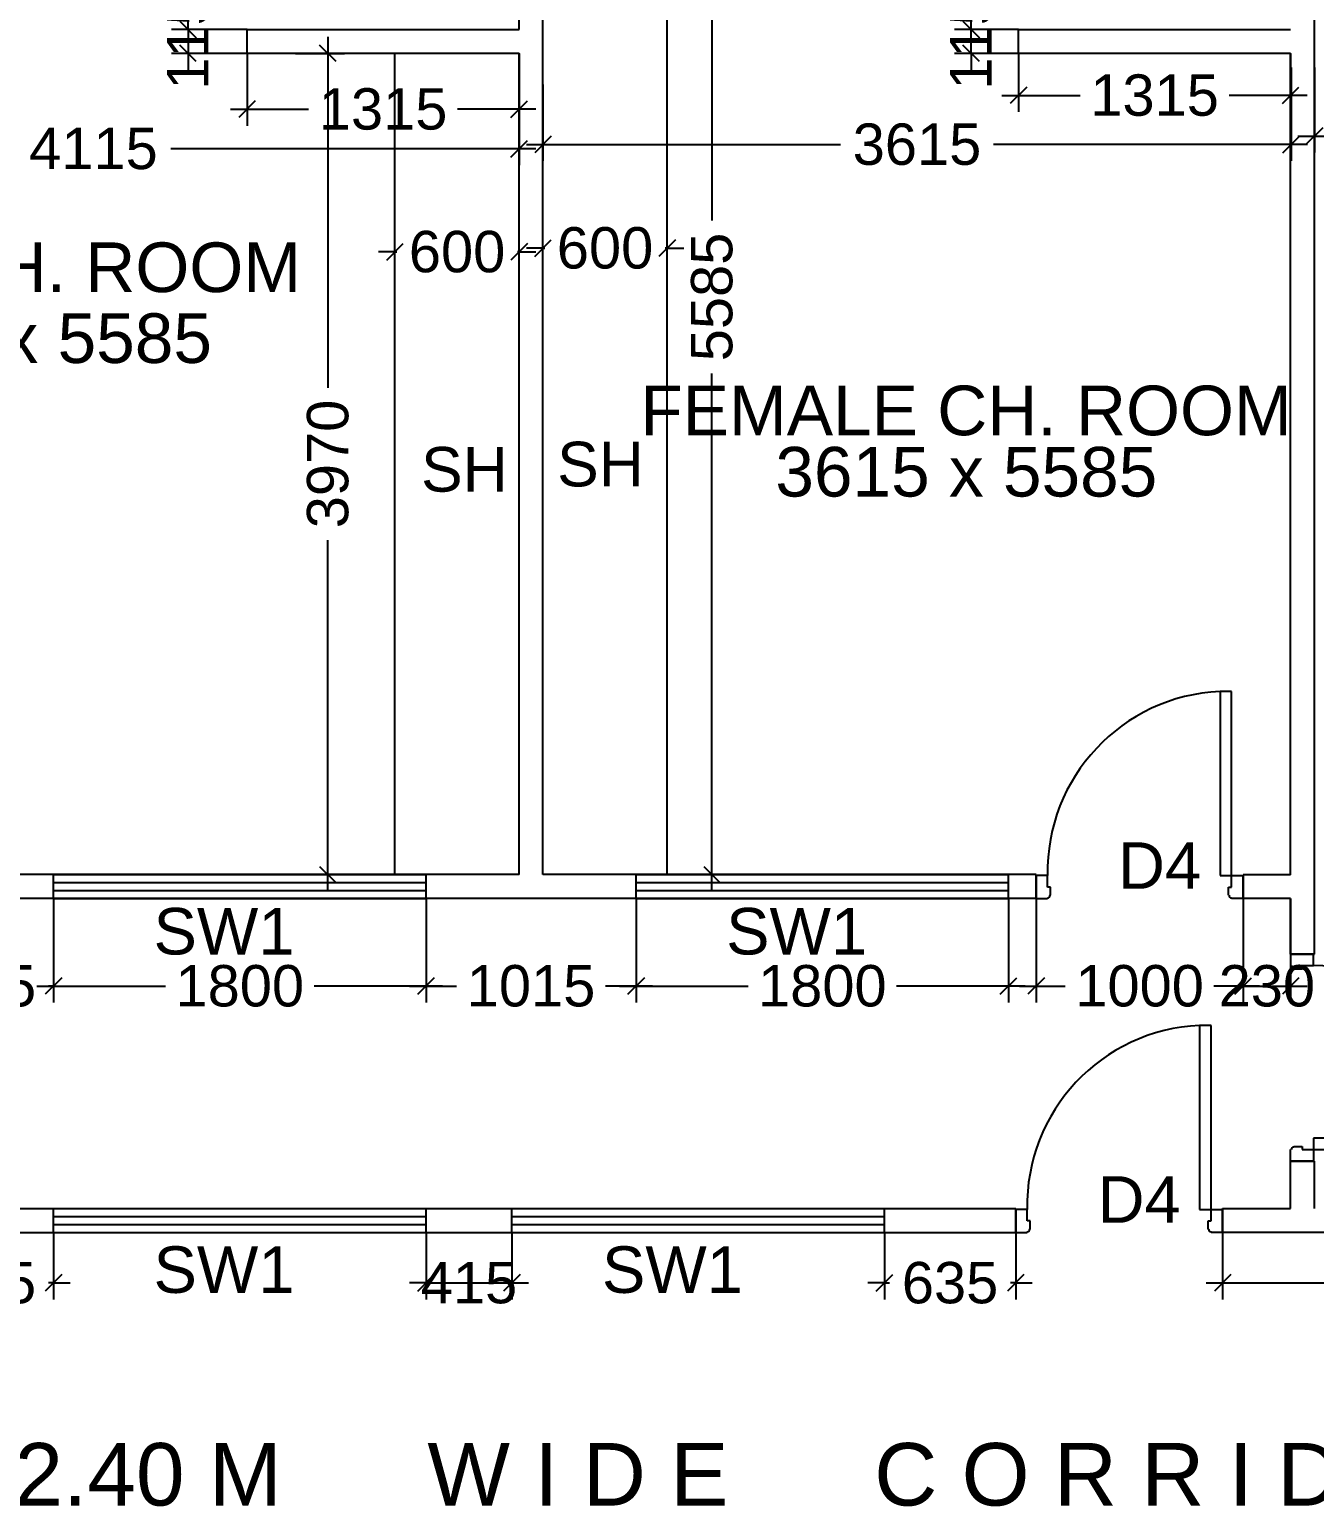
# Model space of a CAD drawing. Extents: x 7897917 to 8423973, y -6487334 to -6173396.
# Drawn here: x 8003848 to 8010057, y -6387345 to -6380205 of the extents above; entities that cross this region are included whole.
import ezdxf
from ezdxf.enums import TextEntityAlignment as Align

# ---------------------------------------------------------------- set-up
doc = ezdxf.new("R2010")
doc.units = 0
doc.header["$LTSCALE"] = 600
doc.header["$MEASUREMENT"] = 0
doc.header["$PDMODE"] = 35
doc.layers.get('0').update_dxf_attribs({"linetype": 'CONTINUOUS'})
doc.layers.get('Defpoints').update_dxf_attribs({"linetype": 'CONTINUOUS'})
for name, color, linetype in [('DOOR', 32, 'CONTINUOUS'), ('joinery', 7, 'CONTINUOUS'), ('Room Dim', 1, 'CONTINUOUS'), ('Shleves', 7, 'CONTINUOUS'), ('TEXT', 6, 'CONTINUOUS'), ('TXT', 6, 'CONTINUOUS'), ('Walls', 7, 'CONTINUOUS'), ('WIN', 151, 'CONTINUOUS'), ('Working Dim', 5, 'CONTINUOUS')]:
    doc.layers.add(name, color=color, linetype=linetype)
doc.styles.add('ari', font='arial.ttf')
doc.styles.add('ARIAL', font='arial.ttf')
doc.dimstyles.new('int. dim', dxfattribs={"dimtxt": 450, "dimasz": 80, "dimexe": 80, "dimexo": 0, "dimgap": 70, "dimtad": 0, "dimdec": 0, "dimzin": 12, "dimdsep": 46, "dimtxsty": 'ari', "dimblk": 'OBLIQUE', "dimcen": 2, "dimdle": 80, "dimclrd": 256, "dimclre": 256, "dimclrt": 6, "dimadec": 0, "dimazin": 0, "dimtfac": 1, "dimtdec": 0, "dimtix": 1, "dimtmove": 2, "dimatfit": 3, "dimfxl": 1, "dimtolj": 1, "dimtzin": 0, "dimlwd": -1, "dimlwe": -1, "dimarcsym": 0})

# ---------------------------------------------------------------- blocks, each defined once
blk = doc.blocks.new('1000')
at = {"layer": 'DOOR'}
for p, q in [((0, -100), (0, 0)), ((0, 0), (49.7, 0)), ((49.7, 0), (49.7, -2.2)), ((63.2, -49.5), (49.7, -49.5)), ((49.7, -49.5), (49.7, -100)), ((63.2, -13.5), (61, -13.5)), ((63.2, -13.5), (63.2, -49.5)), ((836.8, -13.5), (836.8, -49.5)), ((836.8, -13.5), (839, -13.5)), ((836.8, -49.5), (850.3, -49.5)), ((850.3, 0), (850.3, -2.2)), ((900, 0), (850.3, 0)), ((850.3, -49.5), (850.3, -100)), ((900, -100), (900, 0)), ((49.7, -100), (0, -100)), ((49.7, -100), (49.7, -900.6)), ((100.2, -100), (49.7, -100)), ((100.2, -900.6), (100.2, -100)), ((850.3, -100), (900, -100)), ((49.7, -900.6), (100.2, -900.6))]:
    blk.add_line(p, q, dxfattribs=at)
for centre, major_axis, start_param, end_param in [((49.7, -13.5), (-7.95, 7.95), 3.926991, 5.497787), ((850.3, -13.5), (7.95, 7.95), 0.785398, 2.356194)]:
    blk.add_ellipse(centre, major_axis=major_axis, ratio=1, start_param=start_param, end_param=end_param, dxfattribs=at)
at = {"layer": 'DOOR', "color": 145}
blk.add_ellipse((64.3, -115.3), major_axis=(-519.7, 589.8), ratio=1, start_param=2.464943, end_param=4.009476, dxfattribs=at)
blk = doc.blocks.new('A$C02430674')
at = {"layer": 'Shleves', "color": 10, "style": 'ARIAL'}
blk.add_text('SH', height=720, dxfattribs=at).set_placement((-753, 322, -97))
blk = doc.blocks.new('_Oblique')
at = {"color": 0, "linetype": 'ByBlock', "lineweight": -2}
blk.add_line((-0.5, -0.5), (0.5, 0.5), dxfattribs=at)
blk = doc.blocks.new('*D803')
at = {"layer": 'Defpoints', "color": 0, "transparency": 16777216}
for p in [(8010056.9, -6380389, 5.1), (8016036.3, -6380389, 13.3), (8016036.3, -6380719.6)]:
    blk.add_point(p, dxfattribs=at)
at = {"layer": 'Working Dim', "transparency": 16777216}
for p, q in [((8010056.9, -6380389), (8010056.9, -6380799.6)), ((8016036.3, -6380389), (8016036.3, -6380799.6)), ((8009976.9, -6380719.6), (8012678.3, -6380719.6)), ((8016116.3, -6380719.6), (8013414.9, -6380719.6))]:
    blk.add_line(p, q, dxfattribs=at)
at = {"layer": 'Working Dim', "transparency": 16777216, "xscale": 80, "yscale": 80, "zscale": 80, "rotation": 180}
blk.add_blockref('_Oblique', (8010056.9, -6380719.6), dxfattribs=at)
at = {"layer": 'Working Dim', "transparency": 16777216, "xscale": 80, "yscale": 80, "zscale": 80}
blk.add_blockref('_Oblique', (8016036.3, -6380719.6), dxfattribs=at)
at = {"layer": 'Working Dim', "color": 6, "transparency": 16777216, "insert": (8013046.6, -6380719.6), "char_height": 200, "attachment_point": 5, "style": 'ari'}
blk.add_mtext('\\A1;5980', dxfattribs=at)
blk = doc.blocks.new('*D810')
at = {"layer": 'Defpoints', "color": 0, "transparency": 16777216}
for p in [(8002099.3, -6380290.6, 13.3), (8006213.8, -6380430.7, 13.3), (8006213.8, -6380781)]:
    blk.add_point(p, dxfattribs=at)
at = {"layer": 'Working Dim', "transparency": 16777216}
for p, q in [((8002099.3, -6380290.6), (8002099.3, -6380861)), ((8006213.8, -6380430.7), (8006213.8, -6380861)), ((8002019.3, -6380781), (8003783.2, -6380781)), ((8006293.8, -6380781), (8004530, -6380781))]:
    blk.add_line(p, q, dxfattribs=at)
at = {"layer": 'Working Dim', "transparency": 16777216, "xscale": 80, "yscale": 80, "zscale": 80, "rotation": 180}
blk.add_blockref('_Oblique', (8002099.3, -6380781), dxfattribs=at)
at = {"layer": 'Working Dim', "transparency": 16777216, "xscale": 80, "yscale": 80, "zscale": 80}
blk.add_blockref('_Oblique', (8006213.8, -6380781), dxfattribs=at)
at = {"layer": 'Working Dim', "color": 6, "transparency": 16777216, "insert": (8004156.6, -6380781), "char_height": 200, "attachment_point": 5, "style": 'ari'}
blk.add_mtext('\\A1;4115', dxfattribs=at)
blk = doc.blocks.new('*D811')
at = {"layer": 'Defpoints', "color": 0, "transparency": 16777216}
for p in [(8005132.3, -6380319.8), (8004357.7, -6384290.5, 13.3), (8005289.6, -6384290.5)]:
    blk.add_point(p, dxfattribs=at)
at = {"layer": 'Working Dim', "transparency": 16777216}
for p, q in [((8005289.6, -6380239.8), (8005289.6, -6381936.9)), ((8005132.3, -6380319.8), (8005369.6, -6380319.8)), ((8005289.6, -6384370.5), (8005289.6, -6382673.4)), ((8004357.7, -6384290.5), (8005369.6, -6384290.5))]:
    blk.add_line(p, q, dxfattribs=at)
at = {"layer": 'Working Dim', "transparency": 16777216, "xscale": 80, "yscale": 80, "zscale": 80}
for p, rotation in [((8005289.6, -6380319.8), 90), ((8005289.6, -6384290.5), 270)]:
    blk.add_blockref('_Oblique', p, dxfattribs=dict(at, rotation=rotation))
at = {"layer": 'Working Dim', "color": 6, "transparency": 16777216, "insert": (8005289.6, -6382305.1), "char_height": 200, "attachment_point": 5, "rotation": 90, "style": 'ari'}
blk.add_mtext('\\A1;3970', dxfattribs=at)
blk = doc.blocks.new('*D812')
at = {"layer": 'Defpoints', "color": 0, "transparency": 16777216}
for p in [(8007237.6, -6378704.6, 13.3), (8007145.5, -6384290.5), (8007349.8, -6384290.5, 13.3)]:
    blk.add_point(p, dxfattribs=at)
at = {"layer": 'Working Dim', "transparency": 16777216}
for p, q in [((8007145.5, -6378624.6), (8007145.5, -6381128.2)), ((8007237.6, -6378704.6), (8007065.5, -6378704.6)), ((8007145.5, -6384370.5), (8007145.5, -6381866.9)), ((8007349.8, -6384290.5), (8007065.5, -6384290.5))]:
    blk.add_line(p, q, dxfattribs=at)
at = {"layer": 'Working Dim', "transparency": 16777216, "xscale": 80, "yscale": 80, "zscale": 80}
for p, rotation in [((8007145.5, -6378704.6), 90), ((8007145.5, -6384290.5), 270)]:
    blk.add_blockref('_Oblique', p, dxfattribs=dict(at, rotation=rotation))
at = {"layer": 'Working Dim', "color": 6, "transparency": 16777216, "insert": (8007145.5, -6381497.6), "char_height": 200, "attachment_point": 5, "rotation": 90, "style": 'ari'}
blk.add_mtext('\\A1;5585', dxfattribs=at)
blk = doc.blocks.new('*D813')
at = {"layer": 'Defpoints', "color": 0, "transparency": 16777216}
for p in [(8009943.9, -6380388.9, 5.1), (8006328.8, -6380470.9, 13.3), (8009943.9, -6380760.3)]:
    blk.add_point(p, dxfattribs=at)
at = {"layer": 'Working Dim', "transparency": 16777216}
for p, q in [((8009943.9, -6380388.9), (8009943.9, -6380840.3)), ((8006328.8, -6380470.9), (8006328.8, -6380840.3)), ((8006248.8, -6380760.3), (8007767, -6380760.3)), ((8010023.9, -6380760.3), (8008505.7, -6380760.3))]:
    blk.add_line(p, q, dxfattribs=at)
at = {"layer": 'Working Dim', "transparency": 16777216, "xscale": 80, "yscale": 80, "zscale": 80, "rotation": 180}
blk.add_blockref('_Oblique', (8006328.8, -6380760.3), dxfattribs=at)
at = {"layer": 'Working Dim', "transparency": 16777216, "xscale": 80, "yscale": 80, "zscale": 80}
blk.add_blockref('_Oblique', (8009943.9, -6380760.3), dxfattribs=at)
at = {"layer": 'Working Dim', "color": 6, "transparency": 16777216, "insert": (8008136.3, -6380760.3), "char_height": 200, "attachment_point": 5, "style": 'ari'}
blk.add_mtext('\\A1;3615', dxfattribs=at)
blk = doc.blocks.new('*D859')
at = {"layer": 'Defpoints', "color": 0, "transparency": 16777216}
for p in [(8003329.3, -6386020.1, 13.3), (8003963.8, -6386020.4, 18.3), (8003963.8, -6386264.3)]:
    blk.add_point(p, dxfattribs=at)
at = {"layer": 'Working Dim', "transparency": 16777216}
for p, q in [((8003329.3, -6386020.1), (8003329.3, -6386344.3)), ((8003963.8, -6386020.4), (8003963.8, -6386344.3)), ((8003329.3, -6386264.3), (8003249.3, -6386264.3)), ((8003329.3, -6386264.3), (8003354.3, -6386264.3)), ((8003963.8, -6386264.3), (8003938.8, -6386264.3)), ((8003963.8, -6386264.3), (8004043.8, -6386264.3))]:
    blk.add_line(p, q, dxfattribs=at)
at = {"layer": 'Working Dim', "transparency": 16777216, "xscale": 80, "yscale": 80, "zscale": 80}
blk.add_blockref('_Oblique', (8003329.3, -6386264.3), dxfattribs=at)
at = {"layer": 'Working Dim', "transparency": 16777216, "xscale": 80, "yscale": 80, "zscale": 80, "rotation": 180}
blk.add_blockref('_Oblique', (8003963.8, -6386264.3), dxfattribs=at)
at = {"layer": 'Working Dim', "color": 6, "transparency": 16777216, "insert": (8003646.6, -6386264.3), "char_height": 200, "attachment_point": 5, "style": 'ari'}
blk.add_mtext('\\A1;635', dxfattribs=at)
blk = doc.blocks.new('*D860')
at = {"layer": 'Defpoints', "color": 0, "transparency": 16777216}
for p in [(8005763.8, -6386020.1, 18.3), (8006178.8, -6386020, 18.3), (8006178.8, -6386264.3)]:
    blk.add_point(p, dxfattribs=at)
at = {"layer": 'Working Dim', "transparency": 16777216}
for p, q in [((8005763.8, -6386020.1), (8005763.8, -6386344.3)), ((8006178.8, -6386020), (8006178.8, -6386344.3)), ((8005763.8, -6386264.3), (8005683.8, -6386264.3)), ((8005763.8, -6386264.3), (8006178.8, -6386264.3)), ((8006178.8, -6386264.3), (8006258.8, -6386264.3))]:
    blk.add_line(p, q, dxfattribs=at)
at = {"layer": 'Working Dim', "transparency": 16777216, "xscale": 80, "yscale": 80, "zscale": 80}
blk.add_blockref('_Oblique', (8005763.8, -6386264.3), dxfattribs=at)
at = {"layer": 'Working Dim', "transparency": 16777216, "xscale": 80, "yscale": 80, "zscale": 80, "rotation": 180}
blk.add_blockref('_Oblique', (8006178.8, -6386264.3), dxfattribs=at)
at = {"layer": 'Working Dim', "color": 6, "transparency": 16777216, "insert": (8005971.3, -6386264.3), "char_height": 200, "attachment_point": 5, "style": 'ari'}
blk.add_mtext('\\A1;415', dxfattribs=at)
blk = doc.blocks.new('*D861')
at = {"layer": 'Defpoints', "color": 0, "transparency": 16777216}
for p in [(8007978.8, -6386020.1, 13.3), (8008613.3, -6386020.1, 13.3), (8008613.3, -6386264.3)]:
    blk.add_point(p, dxfattribs=at)
at = {"layer": 'Working Dim', "transparency": 16777216}
for p, q in [((8007978.8, -6386020.1), (8007978.8, -6386344.3)), ((8008613.3, -6386020.1), (8008613.3, -6386344.3)), ((8007978.8, -6386264.3), (8007898.8, -6386264.3)), ((8007978.8, -6386264.3), (8008003.8, -6386264.3)), ((8008613.3, -6386264.3), (8008588.3, -6386264.3)), ((8008613.3, -6386264.3), (8008693.3, -6386264.3))]:
    blk.add_line(p, q, dxfattribs=at)
at = {"layer": 'Working Dim', "transparency": 16777216, "xscale": 80, "yscale": 80, "zscale": 80}
blk.add_blockref('_Oblique', (8007978.8, -6386264.3), dxfattribs=at)
at = {"layer": 'Working Dim', "transparency": 16777216, "xscale": 80, "yscale": 80, "zscale": 80, "rotation": 180}
blk.add_blockref('_Oblique', (8008613.3, -6386264.3), dxfattribs=at)
at = {"layer": 'Working Dim', "color": 6, "transparency": 16777216, "insert": (8008296.1, -6386264.3), "char_height": 200, "attachment_point": 5, "style": 'ari'}
blk.add_mtext('\\A1;635', dxfattribs=at)
blk = doc.blocks.new('*D862')
at = {"layer": 'Defpoints', "color": 0, "transparency": 16777216}
for p in [(8009613.3, -6386020.1, 13.3), (8014313.3, -6386020.1, 17.8), (8014313.3, -6386264.3)]:
    blk.add_point(p, dxfattribs=at)
at = {"layer": 'Working Dim', "transparency": 16777216}
for p, q in [((8009613.3, -6386020.1), (8009613.3, -6386344.3)), ((8014313.3, -6386020.1), (8014313.3, -6386344.3)), ((8009533.3, -6386264.3), (8011591, -6386264.3)), ((8014393.3, -6386264.3), (8012335.6, -6386264.3))]:
    blk.add_line(p, q, dxfattribs=at)
at = {"layer": 'Working Dim', "transparency": 16777216, "xscale": 80, "yscale": 80, "zscale": 80, "rotation": 180}
blk.add_blockref('_Oblique', (8009613.3, -6386264.3), dxfattribs=at)
at = {"layer": 'Working Dim', "transparency": 16777216, "xscale": 80, "yscale": 80, "zscale": 80}
blk.add_blockref('_Oblique', (8014313.3, -6386264.3), dxfattribs=at)
at = {"layer": 'Working Dim', "color": 6, "transparency": 16777216, "insert": (8011963.3, -6386264.3), "char_height": 200, "attachment_point": 5, "style": 'ari'}
blk.add_mtext('\\A1;4700', dxfattribs=at)
blk = doc.blocks.new('*D1087')
at = {"layer": 'Defpoints', "color": 0, "transparency": 16777216}
for p in [(8004898.8, -6380204.8), (8004613.7, -6380319.8), (8004898.8, -6380319.8)]:
    blk.add_point(p, dxfattribs=at)
at = {"layer": 'Working Dim', "transparency": 16777216}
for p, q in [((8004613.7, -6380204.8), (8004613.7, -6380124.8)), ((8004898.8, -6380204.8), (8004533.7, -6380204.8)), ((8004613.7, -6380204.8), (8004613.7, -6380319.8)), ((8004898.8, -6380319.8), (8004533.7, -6380319.8)), ((8004613.7, -6380319.8), (8004613.7, -6380399.8))]:
    blk.add_line(p, q, dxfattribs=at)
at = {"layer": 'Working Dim', "transparency": 16777216, "xscale": 80, "yscale": 80, "zscale": 80}
for p, rotation in [((8004613.7, -6380204.8), 270), ((8004613.7, -6380319.8), 90)]:
    blk.add_blockref('_Oblique', p, dxfattribs=dict(at, rotation=rotation))
at = {"layer": 'Working Dim', "color": 6, "transparency": 16777216, "insert": (8004613.7, -6380262.3), "char_height": 200, "attachment_point": 5, "rotation": 90, "style": 'ari'}
blk.add_mtext('\\A1;115', dxfattribs=at)
blk = doc.blocks.new('*D1089')
at = {"layer": 'Defpoints', "color": 0, "transparency": 16777216}
for p in [(8008626.9, -6380319.8), (8009941.9, -6380319.8), (8009941.9, -6380523)]:
    blk.add_point(p, dxfattribs=at)
at = {"layer": 'Working Dim', "transparency": 16777216}
for p, q in [((8008626.9, -6380319.8), (8008626.9, -6380603)), ((8009941.9, -6380319.8), (8009941.9, -6380603)), ((8008546.9, -6380523), (8008924.4, -6380523)), ((8010021.9, -6380523), (8009644.3, -6380523))]:
    blk.add_line(p, q, dxfattribs=at)
at = {"layer": 'Working Dim', "transparency": 16777216, "xscale": 80, "yscale": 80, "zscale": 80, "rotation": 180}
blk.add_blockref('_Oblique', (8008626.9, -6380523), dxfattribs=at)
at = {"layer": 'Working Dim', "transparency": 16777216, "xscale": 80, "yscale": 80, "zscale": 80}
blk.add_blockref('_Oblique', (8009941.9, -6380523), dxfattribs=at)
at = {"layer": 'Working Dim', "color": 6, "transparency": 16777216, "insert": (8009284.4, -6380523), "char_height": 200, "attachment_point": 5, "style": 'ari'}
blk.add_mtext('\\A1;1315', dxfattribs=at)
blk = doc.blocks.new('*D1090')
at = {"layer": 'Defpoints', "color": 0, "transparency": 16777216}
for p in [(8005613.8, -6381288.7), (8006213.8, -6381279.6), (8006213.8, -6381288.7)]:
    blk.add_point(p, dxfattribs=at)
at = {"layer": 'Working Dim', "transparency": 16777216}
for p, q in [((8005613.8, -6381288.7), (8005613.8, -6381199.6)), ((8006213.8, -6381288.7), (8006213.8, -6381199.6)), ((8005613.8, -6381279.6), (8005533.8, -6381279.6)), ((8005613.8, -6381279.6), (8005622.7, -6381279.6)), ((8006213.8, -6381279.6), (8006205, -6381279.6)), ((8006213.8, -6381279.6), (8006293.8, -6381279.6))]:
    blk.add_line(p, q, dxfattribs=at)
at = {"layer": 'Working Dim', "transparency": 16777216, "xscale": 80, "yscale": 80, "zscale": 80}
blk.add_blockref('_Oblique', (8005613.8, -6381279.6), dxfattribs=at)
at = {"layer": 'Working Dim', "transparency": 16777216, "xscale": 80, "yscale": 80, "zscale": 80, "rotation": 180}
blk.add_blockref('_Oblique', (8006213.8, -6381279.6), dxfattribs=at)
at = {"layer": 'Working Dim', "color": 6, "transparency": 16777216, "insert": (8005913.8, -6381279.6), "char_height": 200, "attachment_point": 5, "style": 'ari'}
blk.add_mtext('\\A1;600', dxfattribs=at)
blk = doc.blocks.new('*D1091')
at = {"layer": 'Defpoints', "color": 0, "transparency": 16777216}
for p in [(8006328.8, -6381279.6), (8006928.8, -6381261.5), (8006928.8, -6381279.6)]:
    blk.add_point(p, dxfattribs=at)
at = {"layer": 'Working Dim', "transparency": 16777216}
for p, q in [((8006328.8, -6381279.6), (8006328.8, -6381181.5)), ((8006928.8, -6381279.6), (8006928.8, -6381181.5)), ((8006328.8, -6381261.5), (8006248.8, -6381261.5)), ((8006328.8, -6381261.5), (8006337.7, -6381261.5)), ((8006928.8, -6381261.5), (8006920, -6381261.5)), ((8006928.8, -6381261.5), (8007008.8, -6381261.5))]:
    blk.add_line(p, q, dxfattribs=at)
at = {"layer": 'Working Dim', "transparency": 16777216, "xscale": 80, "yscale": 80, "zscale": 80}
blk.add_blockref('_Oblique', (8006328.8, -6381261.5), dxfattribs=at)
at = {"layer": 'Working Dim', "transparency": 16777216, "xscale": 80, "yscale": 80, "zscale": 80, "rotation": 180}
blk.add_blockref('_Oblique', (8006928.8, -6381261.5), dxfattribs=at)
at = {"layer": 'Working Dim', "color": 6, "transparency": 16777216, "insert": (8006628.8, -6381261.5), "char_height": 200, "attachment_point": 5, "style": 'ari'}
blk.add_mtext('\\A1;600', dxfattribs=at)
blk = doc.blocks.new('*D1106')
at = {"layer": 'Defpoints', "color": 0, "transparency": 16777216}
for p in [(8003329.3, -6384405.7), (8003963.8, -6384405.6), (8003963.8, -6384829)]:
    blk.add_point(p, dxfattribs=at)
at = {"layer": 'Working Dim', "transparency": 16777216}
for p, q in [((8003329.3, -6384405.7), (8003329.3, -6384909)), ((8003963.8, -6384405.6), (8003963.8, -6384909)), ((8003329.3, -6384829), (8003249.3, -6384829)), ((8003329.3, -6384829), (8003354.3, -6384829)), ((8003963.8, -6384829), (8003938.8, -6384829)), ((8003963.8, -6384829), (8004043.8, -6384829))]:
    blk.add_line(p, q, dxfattribs=at)
at = {"layer": 'Working Dim', "transparency": 16777216, "xscale": 80, "yscale": 80, "zscale": 80}
blk.add_blockref('_Oblique', (8003329.3, -6384829), dxfattribs=at)
at = {"layer": 'Working Dim', "transparency": 16777216, "xscale": 80, "yscale": 80, "zscale": 80, "rotation": 180}
blk.add_blockref('_Oblique', (8003963.8, -6384829), dxfattribs=at)
at = {"layer": 'Working Dim', "color": 6, "transparency": 16777216, "insert": (8003646.6, -6384829), "char_height": 200, "attachment_point": 5, "style": 'ari'}
blk.add_mtext('\\A1;635', dxfattribs=at)
blk = doc.blocks.new('*D1107')
at = {"layer": 'Defpoints', "color": 0, "transparency": 16777216}
for p in [(8003963.8, -6384405.6), (8005763.8, -6384405.5), (8005763.8, -6384829)]:
    blk.add_point(p, dxfattribs=at)
at = {"layer": 'Working Dim', "transparency": 16777216}
for p, q in [((8003963.8, -6384405.6), (8003963.8, -6384909)), ((8005763.8, -6384405.5), (8005763.8, -6384909)), ((8003883.8, -6384829), (8004504.9, -6384829)), ((8005843.8, -6384829), (8005222.7, -6384829))]:
    blk.add_line(p, q, dxfattribs=at)
at = {"layer": 'Working Dim', "transparency": 16777216, "xscale": 80, "yscale": 80, "zscale": 80, "rotation": 180}
blk.add_blockref('_Oblique', (8003963.8, -6384829), dxfattribs=at)
at = {"layer": 'Working Dim', "transparency": 16777216, "xscale": 80, "yscale": 80, "zscale": 80}
blk.add_blockref('_Oblique', (8005763.8, -6384829), dxfattribs=at)
at = {"layer": 'Working Dim', "color": 6, "transparency": 16777216, "insert": (8004863.8, -6384829), "char_height": 200, "attachment_point": 5, "style": 'ari'}
blk.add_mtext('\\A1;1800', dxfattribs=at)
blk = doc.blocks.new('*D1108')
at = {"layer": 'Defpoints', "color": 0, "transparency": 16777216}
for p in [(8005763.8, -6384405.5), (8006778.8, -6384405.5), (8006778.8, -6384829)]:
    blk.add_point(p, dxfattribs=at)
at = {"layer": 'Working Dim', "transparency": 16777216}
for p, q in [((8005763.8, -6384405.5), (8005763.8, -6384909)), ((8006778.8, -6384405.5), (8006778.8, -6384909)), ((8005683.8, -6384829), (8005911.3, -6384829)), ((8006858.8, -6384829), (8006631.3, -6384829))]:
    blk.add_line(p, q, dxfattribs=at)
at = {"layer": 'Working Dim', "transparency": 16777216, "xscale": 80, "yscale": 80, "zscale": 80, "rotation": 180}
blk.add_blockref('_Oblique', (8005763.8, -6384829), dxfattribs=at)
at = {"layer": 'Working Dim', "transparency": 16777216, "xscale": 80, "yscale": 80, "zscale": 80}
blk.add_blockref('_Oblique', (8006778.8, -6384829), dxfattribs=at)
at = {"layer": 'Working Dim', "color": 6, "transparency": 16777216, "insert": (8006271.3, -6384829), "char_height": 200, "attachment_point": 5, "style": 'ari'}
blk.add_mtext('\\A1;1015', dxfattribs=at)
blk = doc.blocks.new('*D1109')
at = {"layer": 'Defpoints', "color": 0, "transparency": 16777216}
for p in [(8006778.8, -6384405.5), (8008578.8, -6384405.4), (8008578.8, -6384829)]:
    blk.add_point(p, dxfattribs=at)
at = {"layer": 'Working Dim', "transparency": 16777216}
for p, q in [((8006778.8, -6384405.5), (8006778.8, -6384909)), ((8008578.8, -6384405.4), (8008578.8, -6384909)), ((8006698.8, -6384829), (8007319.9, -6384829)), ((8008658.8, -6384829), (8008037.7, -6384829))]:
    blk.add_line(p, q, dxfattribs=at)
at = {"layer": 'Working Dim', "transparency": 16777216, "xscale": 80, "yscale": 80, "zscale": 80, "rotation": 180}
blk.add_blockref('_Oblique', (8006778.8, -6384829), dxfattribs=at)
at = {"layer": 'Working Dim', "transparency": 16777216, "xscale": 80, "yscale": 80, "zscale": 80}
blk.add_blockref('_Oblique', (8008578.8, -6384829), dxfattribs=at)
at = {"layer": 'Working Dim', "color": 6, "transparency": 16777216, "insert": (8007678.8, -6384829), "char_height": 200, "attachment_point": 5, "style": 'ari'}
blk.add_mtext('\\A1;1800', dxfattribs=at)
blk = doc.blocks.new('*D1110')
at = {"layer": 'Defpoints', "color": 0, "transparency": 16777216}
for p in [(8008711.9, -6384405.5), (8009711.9, -6384405.5), (8009711.9, -6384829)]:
    blk.add_point(p, dxfattribs=at)
at = {"layer": 'Working Dim', "transparency": 16777216}
for p, q in [((8008711.9, -6384405.5), (8008711.9, -6384909)), ((8009711.9, -6384405.5), (8009711.9, -6384909)), ((8008631.9, -6384829), (8008853, -6384829)), ((8009791.9, -6384829), (8009570.7, -6384829))]:
    blk.add_line(p, q, dxfattribs=at)
at = {"layer": 'Working Dim', "transparency": 16777216, "xscale": 80, "yscale": 80, "zscale": 80, "rotation": 180}
blk.add_blockref('_Oblique', (8008711.9, -6384829), dxfattribs=at)
at = {"layer": 'Working Dim', "transparency": 16777216, "xscale": 80, "yscale": 80, "zscale": 80}
blk.add_blockref('_Oblique', (8009711.9, -6384829), dxfattribs=at)
at = {"layer": 'Working Dim', "color": 6, "transparency": 16777216, "insert": (8009211.9, -6384829), "char_height": 200, "attachment_point": 5, "style": 'ari'}
blk.add_mtext('\\A1;1000', dxfattribs=at)
blk = doc.blocks.new('*D1111')
at = {"layer": 'Defpoints', "color": 0, "transparency": 16777216}
for p in [(8009711.9, -6384405.5), (8009941.9, -6384405.5), (8009941.9, -6384829)]:
    blk.add_point(p, dxfattribs=at)
at = {"layer": 'Working Dim', "transparency": 16777216}
for p, q in [((8009711.9, -6384405.5), (8009711.9, -6384909)), ((8009941.9, -6384405.5), (8009941.9, -6384909)), ((8009711.9, -6384829), (8009631.9, -6384829)), ((8009711.9, -6384829), (8009941.9, -6384829)), ((8009941.9, -6384829), (8010021.9, -6384829))]:
    blk.add_line(p, q, dxfattribs=at)
at = {"layer": 'Working Dim', "transparency": 16777216, "xscale": 80, "yscale": 80, "zscale": 80}
blk.add_blockref('_Oblique', (8009711.9, -6384829), dxfattribs=at)
at = {"layer": 'Working Dim', "transparency": 16777216, "xscale": 80, "yscale": 80, "zscale": 80, "rotation": 180}
blk.add_blockref('_Oblique', (8009941.9, -6384829), dxfattribs=at)
at = {"layer": 'Working Dim', "color": 6, "transparency": 16777216, "insert": (8009826.9, -6384829), "char_height": 200, "attachment_point": 5, "style": 'ari'}
blk.add_mtext('\\A1;230', dxfattribs=at)
blk = doc.blocks.new('*D1690')
at = {"layer": 'Defpoints', "color": 0, "transparency": 16777216}
for p in [(8008397.9, -6380204.8), (8008626.9, -6380204.8), (8008626.9, -6380319.8)]:
    blk.add_point(p, dxfattribs=at)
at = {"layer": 'Working Dim', "transparency": 16777216}
for p, q in [((8008397.9, -6380204.8), (8008397.9, -6380124.8)), ((8008626.9, -6380204.8), (8008317.9, -6380204.8)), ((8008397.9, -6380319.8), (8008397.9, -6380204.8)), ((8008626.9, -6380319.8), (8008317.9, -6380319.8)), ((8008397.9, -6380319.8), (8008397.9, -6380399.8))]:
    blk.add_line(p, q, dxfattribs=at)
at = {"layer": 'Working Dim', "transparency": 16777216, "xscale": 80, "yscale": 80, "zscale": 80}
for p, rotation in [((8008397.9, -6380204.8), 270), ((8008397.9, -6380319.8), 90)]:
    blk.add_blockref('_Oblique', p, dxfattribs=dict(at, rotation=rotation))
at = {"layer": 'Working Dim', "color": 6, "transparency": 16777216, "insert": (8008397.9, -6380262.3), "char_height": 200, "attachment_point": 5, "rotation": 90, "style": 'ari'}
blk.add_mtext('\\A1;115', dxfattribs=at)
blk = doc.blocks.new('*D1691')
at = {"layer": 'Defpoints', "color": 0, "transparency": 16777216}
for p in [(8004898.8, -6380319.8), (8006213.8, -6380319.8), (8004898.8, -6380589.9)]:
    blk.add_point(p, dxfattribs=at)
at = {"layer": 'Working Dim', "transparency": 16777216}
for p, q in [((8004898.8, -6380319.8), (8004898.8, -6380669.9)), ((8006213.8, -6380319.8), (8006213.8, -6380669.9)), ((8004818.8, -6380589.9), (8005196.3, -6380589.9)), ((8006293.8, -6380589.9), (8005916.3, -6380589.9))]:
    blk.add_line(p, q, dxfattribs=at)
at = {"layer": 'Working Dim', "transparency": 16777216, "xscale": 80, "yscale": 80, "zscale": 80, "rotation": 180}
blk.add_blockref('_Oblique', (8004898.8, -6380589.9), dxfattribs=at)
at = {"layer": 'Working Dim', "transparency": 16777216, "xscale": 80, "yscale": 80, "zscale": 80}
blk.add_blockref('_Oblique', (8006213.8, -6380589.9), dxfattribs=at)
at = {"layer": 'Working Dim', "color": 6, "transparency": 16777216, "insert": (8005556.3, -6380589.9), "char_height": 200, "attachment_point": 5, "style": 'ari'}
blk.add_mtext('\\A1;1315', dxfattribs=at)

msp = doc.modelspace()

# ---------------------------------------------------------------- linework, layer by layer
at = {"layer": 'Walls'}
for p, q in [((8006213.814, -6380204.755), (8006213.814, -6378704.212)), ((8006328.814, -6384290.505), (8006328.814, -6378704.616)), ((8006928.814, -6384290.505), (8006928.814, -6378704.616)), ((8010056.865, -6384675.078), (8010056.865, -6378704.659)), ((8004898.814, -6380204.755), (8006213.814, -6380204.755)), ((8004898.814, -6380319.755), (8004898.814, -6380204.755)), ((8008626.865, -6380204.755), (8009941.865, -6380204.755)), ((8008626.865, -6380319.755), (8008626.865, -6380204.755)), ((8004898.814, -6380319.755), (8006213.814, -6380319.755)), ((8005613.814, -6384290.505), (8005613.814, -6380319.755)), ((8006213.814, -6384290.505), (8006213.814, -6380319.755)), ((8008626.865, -6380319.755), (8009941.865, -6380319.755)), ((8009941.865, -6384290.807), (8009941.865, -6380319.755)), ((8006213.814, -6384290.505), (8003329.313, -6384290.505)), ((8008711.865, -6384290.505), (8006328.814, -6384290.505)), ((8008711.865, -6384405.505), (8008711.865, -6384290.505)), ((8009941.865, -6384290.807), (8009711.865, -6384290.868)), ((8009711.865, -6384405.505), (8009711.865, -6384290.868)), ((8008711.865, -6384405.505), (8003329.313, -6384405.505)), ((8009941.865, -6384405.374), (8009711.865, -6384405.317)), ((8009941.865, -6384675.078), (8009941.865, -6384405.374)), ((8009941.865, -6384675.078), (8010056.865, -6384675.078)), ((8009941.865, -6385675.078), (8010056.865, -6385675.078)), ((8009941.865, -6385905.078), (8009941.865, -6385675.078)), ((8010056.865, -6385905.078), (8010056.865, -6385675.078)), ((8003329.313, -6385905.078), (8008613.313, -6385905.078)), ((8008613.313, -6386019.915), (8008613.313, -6385904.915)), ((8008613.313, -6386020.078), (8008613.313, -6385904.915)), ((8009613.313, -6385905.078), (8009941.865, -6385905.078)), ((8009613.313, -6386020.08), (8009613.313, -6385905.078)), ((8009613.313, -6386019.915), (8009613.313, -6385905.277)), ((8003329.313, -6386020.078), (8008613.313, -6386020.078)), ((8014313.313, -6386020.079), (8009613.313, -6386020.08))]:
    msp.add_line(p, q, dxfattribs=at)
at = {"layer": 'WIN', "linetype": 'Continuous'}
for p, q in [((8003963.814, -6384290.563), (8005763.814, -6384290.505)), ((8003963.823, -6384405.563), (8003963.814, -6384290.563)), ((8005763.823, -6384405.505), (8005763.814, -6384290.505)), ((8006778.78, -6384290.534), (8008578.78, -6384290.475)), ((8006778.789, -6384405.534), (8006778.78, -6384290.534)), ((8008578.789, -6384405.475), (8008578.78, -6384290.475)), ((8003963.82, -6384328.897), (8005763.82, -6384328.838)), ((8003963.82, -6384367.113), (8005763.82, -6384367.171)), ((8006778.786, -6384328.867), (8008578.786, -6384328.809)), ((8006778.786, -6384367.084), (8008578.786, -6384367.142)), ((8003963.823, -6384405.563), (8005763.823, -6384405.505)), ((8006778.789, -6384405.534), (8008578.789, -6384405.475)), ((8003963.814, -6385905.136), (8005763.814, -6385905.078)), ((8003963.823, -6386020.136), (8003963.814, -6385905.136)), ((8003963.82, -6385943.47), (8005763.82, -6385943.411)), ((8005763.823, -6386020.078), (8005763.814, -6385905.078)), ((8006178.78, -6385905.107), (8007978.78, -6385905.048)), ((8006178.789, -6386020.107), (8006178.78, -6385905.107)), ((8006178.786, -6385943.44), (8007978.786, -6385943.382)), ((8007978.789, -6386020.048), (8007978.78, -6385905.048)), ((8003963.82, -6385981.686), (8005763.82, -6385981.744)), ((8003963.823, -6386020.136), (8005763.823, -6386020.078)), ((8006178.786, -6385981.656), (8007978.786, -6385981.715)), ((8006178.789, -6386020.107), (8007978.789, -6386020.048))]:
    msp.add_line(p, q, dxfattribs=at)

# ---------------------------------------------------------------- block references
at = {"layer": 'DOOR', "linetype": 'Continuous', "xscale": 1.111111104488403, "yscale": 1.111111104488403, "zscale": 1.111111104488403}
for p, rotation in [((8009711.865, -6384405.368), 180.0000132548359), ((8009941.865, -6385675.078), 90.00001325483595), ((8009613.313, -6386019.777), 180.0000132548359)]:
    msp.add_blockref('1000', p, dxfattribs=dict(at, rotation=rotation))
at = {"layer": 'Shleves', "color": 10, "xscale": 0.3000000044703484, "yscale": 0.3000000044703484, "zscale": 0.3000000044703484}
for p in [(8005965.644, -6382535.427), (8006623.052, -6382510.097)]:
    msp.add_blockref('A$C02430674', p, dxfattribs=at)

# ---------------------------------------------------------------- texts
at = {"layer": 'joinery', "style": 'ari'}
for p in [(8009107.439, -6384358.919, 6.05), (8009008.887, -6385973.329, 12.411)]:
    msp.add_text('D4', height=225, dxfattribs=at).set_placement(p)
for p in [(8004787.449, -6384676.478), (8007554.446, -6384676.478), (8004787.449, -6386312.375), (8006954.446, -6386312.375)]:
    msp.add_text('SW1', height=225, dxfattribs=at).set_placement(p, align=Align.CENTER)
at = {"layer": 'Room Dim', "style": 'ARIAL'}
for s, p in [('4115 x 5585', (8003806.471, -6381816.806)), ('3615 x 5585', (8008374.526, -6382462.488))]:
    msp.add_text(s, height=240, dxfattribs=at).set_placement(p, align=Align.CENTER)
at = {"layer": 'TEXT', "color": 7, "style": 'ARIAL'}
for s, p in [('MALE CH. ROOM', (8003800.222, -6381474.089)), ('FEMALE CH. ROOM', (8008373.28, -6382166.134))]:
    msp.add_text(s, height=240, dxfattribs=at).set_placement(p, align=Align.CENTER)
at = {"layer": 'TXT', "color": 7, "style": 'ARIAL'}
msp.add_text('2.40 M      W I D E      C O R R I D O R', height=302.4, dxfattribs=at).set_placement((8007412.796, -6387340.631), align=Align.CENTER)

# ---------------------------------------------------------------- dimensions: what is measured, and where the dimension line sits
at = {"layer": 'Working Dim'}
for base, p1, p2, text, picture, middle in [((8007145.48, -6384290.505), (8007237.622, -6378704.616, 13.302), (8007349.795, -6384290.505, 13.302), '5585', '*D812', (8007145.48, -6381497.561)), ((8005289.588, -6384290.505), (8005132.325, -6380319.755), (8004357.675, -6384290.505, 13.302), '3970', '*D811', (8005289.588, -6382305.13))]:
    dim = msp.add_linear_dim(base=base, p1=p1, p2=p2, angle=270, text=text, dimstyle='int. dim', override={"dimtxt": 200}, dxfattribs=at)
    dim.commit()
    dim.dimension.update_dxf_attribs({"geometry": picture, "text_midpoint": middle})
for base, p1, p2, picture, middle in [((8004613.714, -6380319.755), (8004898.814, -6380204.76), (8004898.814, -6380319.755), '*D1087', (8004613.714, -6380262.258)), ((8008397.881, -6380204.754), (8008626.865, -6380319.755), (8008626.865, -6380204.754), '*D1690', (8008397.881, -6380262.254))]:
    dim = msp.add_linear_dim(base=base, p1=p1, p2=p2, angle=90, dimstyle='int. dim', override={"dimtxt": 200, "dimarcsym": 1}, dxfattribs=at)
    dim.commit()
    dim.dimension.update_dxf_attribs({"geometry": picture, "text_midpoint": middle})
for base, p1, p2, override, picture, middle in [((8006213.814, -6380781.018), (8002099.313, -6380290.623, 13.302), (8006213.814, -6380430.732, 13.302), {"dimtxt": 200}, '*D810', (8004156.563, -6380781.018)), ((8004898.814, -6380589.901), (8006213.814, -6380319.755), (8004898.814, -6380319.755), {"dimtxt": 200, "dimarcsym": 1}, '*D1691', (8005556.314, -6380589.901)), ((8009941.865, -6380522.962), (8008626.865, -6380319.755), (8009941.865, -6380319.755), {"dimtxt": 200, "dimarcsym": 1}, '*D1089', (8009284.365, -6380522.962)), ((8009943.86, -6380760.334), (8006328.814, -6380470.856, 13.302), (8009943.86, -6380388.905, 5.131), {"dimtxt": 200}, '*D813', (8008136.337, -6380760.334)), ((8006213.814, -6381279.615), (8005613.814, -6381288.685), (8006213.814, -6381288.685), {"dimtxt": 200, "dimarcsym": 1}, '*D1090', (8005913.814, -6381279.615)), ((8006928.814, -6381261.474), (8006328.814, -6381279.615), (8006928.814, -6381279.615), {"dimtxt": 200, "dimarcsym": 1}, '*D1091', (8006628.814, -6381261.474)), ((8003963.823, -6384829.044), (8003329.313, -6384405.668), (8003963.823, -6384405.618), {"dimtxt": 200, "dimarcsym": 1}, '*D1106', (8003646.568, -6384829.044)), ((8005763.823, -6384829.044), (8003963.823, -6384405.618), (8005763.823, -6384405.505), {"dimtxt": 200, "dimarcsym": 1}, '*D1107', (8004863.823, -6384829.044)), ((8006778.789, -6384829.044), (8005763.823, -6384405.505), (8006778.789, -6384405.534), {"dimtxt": 200, "dimarcsym": 1}, '*D1108', (8006271.306, -6384829.044)), ((8008578.789, -6384829.044), (8006778.789, -6384405.534), (8008578.789, -6384405.393), {"dimtxt": 200, "dimarcsym": 1}, '*D1109', (8007678.789, -6384829.044)), ((8009711.865, -6384829.044), (8008711.865, -6384405.505), (8009711.865, -6384405.505), {"dimtxt": 200, "dimarcsym": 1}, '*D1110', (8009211.865, -6384829.044)), ((8009941.865, -6384829.044), (8009711.865, -6384405.505), (8009941.865, -6384405.505), {"dimtxt": 200, "dimarcsym": 1}, '*D1111', (8009826.865, -6384829.044)), ((8003963.823, -6386264.256), (8003329.313, -6386020.078, 13.302), (8003963.823, -6386020.441, 18.291), {"dimtxt": 200}, '*D859', (8003646.568, -6386264.256)), ((8006178.789, -6386264.256), (8005763.823, -6386020.078, 18.291), (8006178.789, -6386020.045, 18.291), {"dimtxt": 200}, '*D860', (8005971.306, -6386264.256)), ((8008613.313, -6386264.256), (8007978.789, -6386020.078, 13.302), (8008613.313, -6386020.078, 13.302), {"dimtxt": 200}, '*D861', (8008296.051, -6386264.256)), ((8014313.313, -6386264.256), (8009613.313, -6386020.08, 13.302), (8014313.313, -6386020.078, 17.777), {"dimtxt": 200}, '*D862', (8011963.313, -6386264.256))]:
    dim = msp.add_linear_dim(base=base, p1=p1, p2=p2, dimstyle='int. dim', override=override, dxfattribs=at)
    dim.commit()
    dim.dimension.update_dxf_attribs({"geometry": picture, "text_midpoint": middle})
dim = msp.add_linear_dim(base=(8016036.313, -6380719.559), p1=(8010056.865, -6380389.039, 5.131), p2=(8016036.313, -6380389.039, 13.302), text='5980', dimstyle='int. dim', override={"dimtxt": 200}, dxfattribs=at)
dim.commit()
dim.dimension.update_dxf_attribs({"geometry": '*D803', "text_midpoint": (8013046.589, -6380719.559)})

doc.saveas('drawing.dxf')
